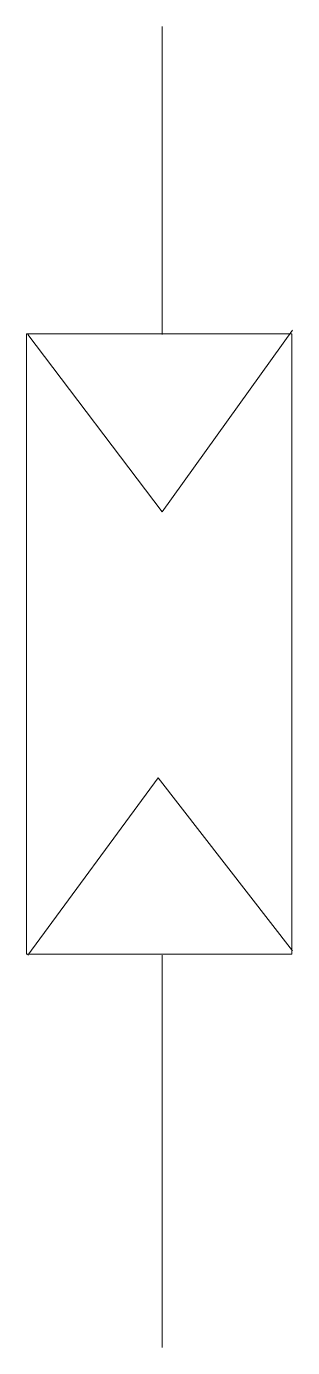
# Model space of a CAD drawing. Extents: x -2.3 to 2.2, y -11.7 to 10.6.
import ezdxf

# ---------------------------------------------------------------- set-up
doc = ezdxf.new("R2010")
doc.units = 0
doc.layers.get('0').update_dxf_attribs({"linetype": 'CONTINUOUS', "lineweight": 0})

msp = doc.modelspace()

# ---------------------------------------------------------------- linework, layer by layer
at = {"color": 7, "linetype": 'CONTINUOUS'}
for p, q in [((-0.031933, 10.635971), (-0.031933, 5.418459)), ((-2.335249, 5.428205), (2.164751, 5.428205)), ((-2.335249, -5.071795), (-2.335249, 5.428205)), ((-2.313428, 5.418459), (-0.031933, 2.416602)), ((-0.031933, 2.416602), (2.178266, 5.489932)), ((2.164751, 5.428205), (2.164751, -5.071795)), ((-2.313428, -5.088039), (-0.10323, -2.086182)), ((-0.10323, -2.086182), (2.178266, -5.016566)), ((2.164751, -5.071795), (-2.335249, -5.071795)), ((-0.031933, -5.088039), (-0.031933, -11.735006))]:
    msp.add_line(p, q, dxfattribs=at)

doc.saveas('drawing.dxf')
